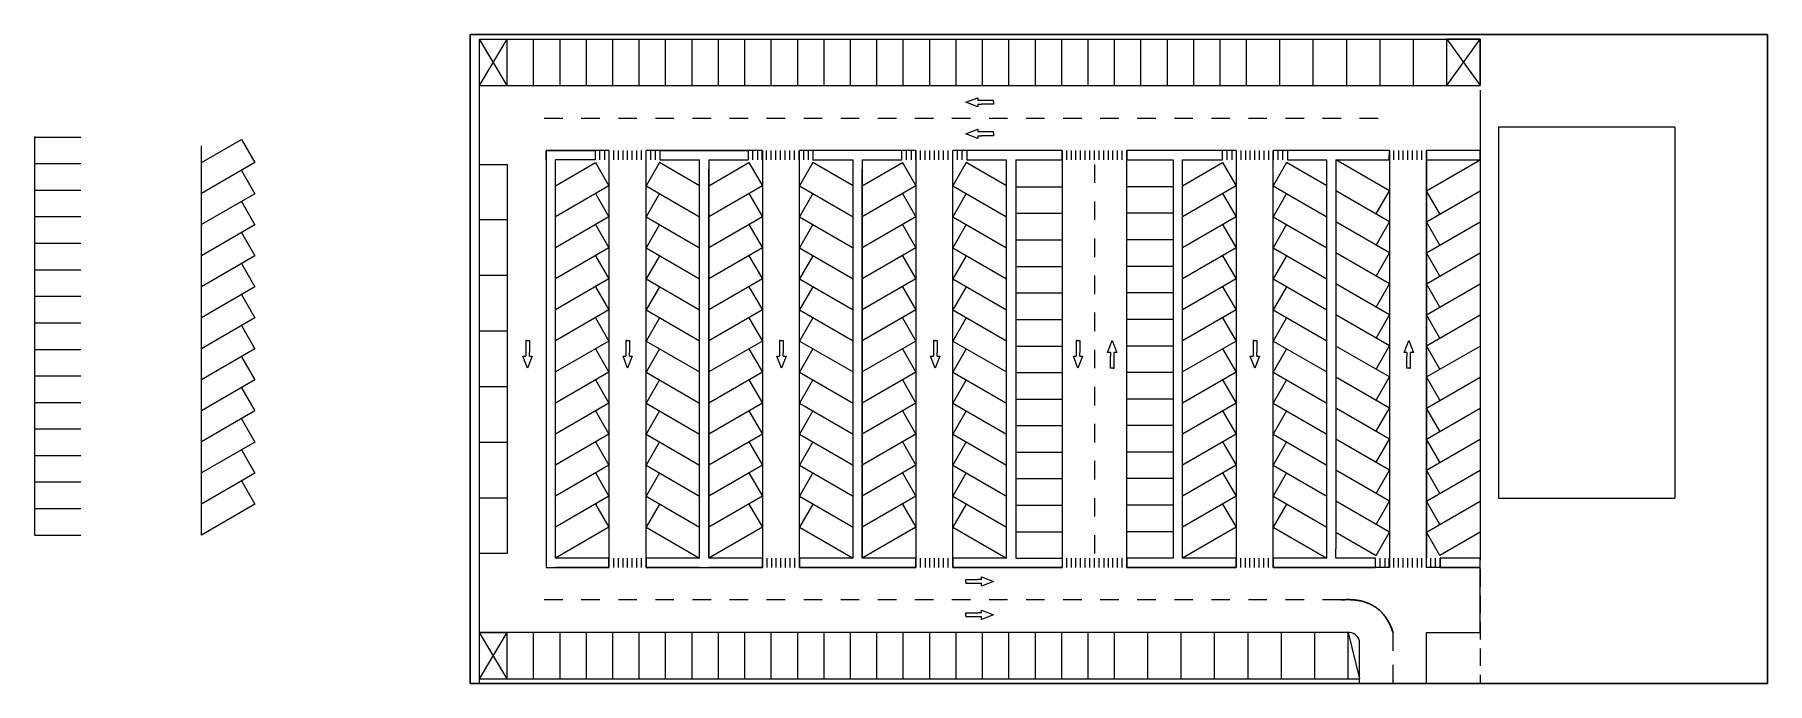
# Model space of a CAD drawing. Header units: metres. Extents: x -47 to 140, y 0 to 70.
import ezdxf

# ---------------------------------------------------------------- set-up
doc = ezdxf.new("R2010")
doc.units = ezdxf.units.M
for name, pattern in [('BORDERTINY', [6.6675, 1.905, -0.9525, 1.905, -0.9525, 0, -0.9525]), ('DASHED2', [9.525, 6.35, -3.175]), ('DASHEDTINY', [2.8575, 1.905, -0.9525]), ('DOT', [6.35, 0, -6.35])]:
    doc.linetypes.add(name, pattern=pattern)
doc.layers.get('0').update_dxf_attribs({"linetype": 'CONTINUOUS', "lineweight": 25})
for name, color, linetype, lineweight in [('budynek_v2', 2, 'CONTINUOUS', 0), ('chodnik_v2', 7, 'CONTINUOUS', 0), ('droga_v2', 4, 'CONTINUOUS', 0), ('jodelka_v2_60', 7, 'CONTINUOUS', 0), ('ozn_v2', 7, 'CONTINUOUS', 0), ('parking_v2_90', 7, 'CONTINUOUS', 0), ('parking_v2_g_d', 7, 'CONTINUOUS', 0), ('parking_v2_rown', 7, 'CONTINUOUS', 0), ('przej_v2', 9, 'CONTINUOUS', 0), ('trawka_v2+', 3, 'DASHED2', 0), ('zakret_v2', 7, 'BORDERTINY', 0)]:
    doc.layers.add(name, color=color, linetype=linetype, lineweight=lineweight)

msp = doc.modelspace()

# ---------------------------------------------------------------- linework, layer by layer
at = {"color": 7, "linetype": 'CONTINUOUS', "lineweight": 25}
for p, q in [((140, 70), (0, 70)), ((0, 70), (0, 0)), ((140, 0), (140, 70)), ((0, 0), (140, 0))]:
    msp.add_line(p, q, dxfattribs=at)
at = {"layer": 'budynek_v2'}
for p, q in [((130, 60), (111, 60)), ((111, 60), (111, 20)), ((130, 60), (130, 20)), ((111, 20), (130, 20))]:
    msp.add_line(p, q, dxfattribs=at)
at = {"layer": 'chodnik_v2'}
for p, q in [((8.2, 56.5), (8.2, 57.5)), ((8.2, 57.5), (13.5, 57.5)), ((8.2, 56.5), (8.2, 13.5)), ((9.2, 13.5), (9.2, 56.5)), ((13.5, 56.5), (9.2, 56.5)), ((13.5, 57.5), (13.5, 56.5)), ((20.5, 56.5), (20.5, 57.5)), ((20.5, 57.5), (30, 57.5)), ((20.5, 56.5), (24.76, 56.5)), ((24.76, 13.5), (24.76, 56.5)), ((25.76, 56.5), (25.76, 13.5)), ((25.76, 56.5), (30, 56.5)), ((30, 57.5), (30, 56.5)), ((37, 57.5), (37, 56.5)), ((46.6, 57.5), (37, 57.5)), ((37, 56.5), (41.32, 56.5)), ((41.32, 13.5), (41.32, 56.5)), ((42.32, 56.5), (42.32, 13.5)), ((42.32, 56.5), (46.6, 56.5)), ((46.6, 56.5), (46.6, 57.5)), ((53.6, 57.5), (53.6, 56.5)), ((63.88, 57.5), (53.6, 57.5)), ((53.6, 56.5), (57.88, 56.5)), ((57.88, 13.5), (57.88, 56.5)), ((58.88, 56.5), (58.88, 13.5)), ((58.88, 56.5), (63.88, 56.5)), ((63.88, 56.5), (63.88, 57.5)), ((70.88, 57.5), (70.88, 56.5)), ((81.2, 57.5), (70.88, 57.5)), ((70.88, 56.5), (75.88, 56.5)), ((76.88, 55.5), (76.88, 56.5)), ((76.88, 56.5), (81.2, 56.5)), ((81.2, 56.5), (81.2, 57.5)), ((99.22, 57.5), (88.2, 57.5)), ((88.2, 57.5), (88.2, 56.5)), ((88.2, 56.5), (92.44, 56.5)), ((92.44, 55.5), (92.44, 56.5)), ((93.44, 56.5), (99.2, 56.5)), ((99.2, 56.5), (99.22, 57.5)), ((109, 57.5), (103.22, 57.5)), ((103.22, 57.5), (103.22, 56.5)), ((103.22, 56.5), (109, 56.5)), ((109, 56.5), (109, 57.5)), ((8.2, 13.5), (8.2, 12.5)), ((14.98, 13.5), (9.2, 13.5)), ((14.98, 12.5), (14.98, 13.5)), ((18.98, 13.5), (18.98, 12.5)), ((24.76, 13.5), (18.98, 13.5)), ((31.54, 13.5), (25.76, 13.5)), ((31.54, 12.5), (31.54, 13.5)), ((35.54, 13.5), (35.54, 12.5)), ((41.32, 13.5), (35.54, 13.5)), ((48.1, 13.5), (42.32, 13.5)), ((48.1, 12.5), (48.1, 13.5)), ((52.1, 13.5), (52.1, 12.5)), ((57.88, 13.5), (52.1, 13.5)), ((63.88, 13.5), (63.88, 12.5)), ((70.88, 13.5), (70.88, 12.5)), ((82.66, 13.5), (76.88, 13.5)), ((82.66, 12.5), (82.66, 13.5)), ((86.66, 13.5), (86.66, 12.5)), ((92.44, 13.5), (86.66, 13.5)), ((93.44, 13.5), (93.44, 14.5)), ((97.7, 13.5), (93.44, 13.5)), ((97.7, 12.5), (97.7, 13.5)), ((109, 13.5), (104.7, 13.5)), ((104.7, 13.5), (104.7, 12.5)), ((109, 14.5), (109, 13.5)), ((109, 12.5), (109, 13.5)), ((109, 12.5), (109, 13.5)), ((8.2, 12.5), (14.98, 12.5)), ((18.98, 12.5), (25.76, 12.5)), ((24.76, 12.5), (31.54, 12.5)), ((35.54, 12.5), (42.32, 12.5)), ((41.32, 12.5), (48.1, 12.5)), ((52.1, 12.5), (58.88, 12.5)), ((57.88, 12.5), (63.88, 12.5)), ((70.88, 12.5), (77.66, 12.5)), ((75.88, 12.5), (82.66, 12.5)), ((86.66, 12.5), (93.44, 12.5)), ((93.44, 12.5), (97.7, 12.5)), ((104.7, 12.5), (109, 12.5))]:
    msp.add_line(p, q, dxfattribs=at)
at = {"layer": 'droga_v2'}
for p, q in [((1, 64.5), (109, 64.5)), ((1, 5.5), (1, 64)), ((109, 64), (109, 57)), ((9.2, 57.5), (8.2, 57.5)), ((14.98, 57.5), (9.2, 57.5)), ((24.76, 57.5), (18.98, 57.5)), ((25.76, 57.5), (24.76, 57.5)), ((31.54, 57.5), (25.76, 57.5)), ((41.32, 57.5), (35.54, 57.5)), ((42.32, 57.5), (41.32, 57.5)), ((48.1, 57.5), (42.32, 57.5)), ((57.88, 57.5), (52.1, 57.5)), ((58.88, 57.5), (57.88, 57.5)), ((63.88, 57.5), (58.88, 57.5)), ((75.88, 57.5), (70.88, 57.5)), ((76.88, 57.5), (75.88, 57.5)), ((82.66, 57.5), (76.88, 57.5)), ((92.44, 57.5), (86.66, 57.5)), ((93.44, 57.5), (92.44, 57.5)), ((99.22, 57.5), (93.44, 57.5)), ((8.2, 12.5), (9.2, 12.5)), ((14.98, 12.5), (9.2, 12.5)), ((24.76, 12.5), (18.98, 12.5)), ((31.54, 12.5), (25.76, 12.5)), ((41.32, 12.5), (35.54, 12.5)), ((42.32, 12.5), (41.32, 12.5)), ((48.1, 12.5), (42.32, 12.5)), ((57.88, 12.5), (52.1, 12.5)), ((58.88, 12.5), (57.88, 12.5)), ((63.88, 12.5), (58.88, 12.5)), ((75.88, 12.5), (70.88, 12.5)), ((76.88, 12.5), (75.88, 12.5)), ((82.66, 12.5), (76.88, 12.5)), ((92.44, 12.5), (86.66, 12.5)), ((93.44, 12.5), (92.44, 12.5)), ((99.22, 12.5), (93.44, 12.5)), ((109, 12.5), (103.22, 12.5)), ((109, 5.5), (109, 12.5)), ((94.75, 5.5), (1, 5.5)), ((96, 0), (96, 4.6)), ((103.2, 5.5), (108.98, 5.5))]:
    msp.add_line(p, q, dxfattribs=at)
at = {"layer": 'droga_v2', "linetype": 'CONTINUOUS', "lineweight": 0}
for p, q in [((8.2, 57.5), (8.2, 12.5)), ((14.98, 57.5), (14.98, 12.5)), ((18.98, 12.5), (18.98, 57.5)), ((31.54, 57.5), (31.54, 12.5)), ((35.54, 12.5), (35.54, 57.5)), ((48.1, 57.5), (48.1, 12.5)), ((52.1, 12.5), (52.1, 57.5)), ((63.88, 57.5), (63.88, 12.5)), ((70.88, 12.5), (70.88, 57.5)), ((82.66, 57.5), (82.66, 12.5)), ((86.66, 12.5), (86.66, 57.5)), ((99.22, 57.5), (99.22, 12.5)), ((109, 57.5), (103.22, 57.5)), ((103.22, 12.5), (103.22, 57.5)), ((103.22, 0), (103.2, 5.5))]:
    msp.add_line(p, q, dxfattribs=at)
at = {"layer": 'droga_v2'}
msp.add_arc((94.77, 4.22), 1.28, 17.3762, 91.116, dxfattribs=at)
at = {"layer": 'jodelka_v2_60'}
for p, q in [((-29, 56.2), (-24.67, 58.7)), ((-29, 16), (-29, 58)), ((-24.67, 58.7), (-23.22, 56.19)), ((-23.22, 56.19), (-29, 52.85)), ((9.2, 53.7), (13.53, 56.2)), ((13.53, 56.2), (14.98, 53.69)), ((20.43, 56.2), (18.98, 53.69)), ((24.76, 53.7), (20.43, 56.2)), ((25.76, 53.7), (30.09, 56.2)), ((30.09, 56.2), (31.54, 53.69)), ((36.99, 56.2), (35.54, 53.69)), ((41.32, 53.7), (36.99, 56.2)), ((42.32, 53.7), (46.65, 56.2)), ((46.65, 56.2), (48.1, 53.69)), ((53.55, 56.2), (52.1, 53.69)), ((57.88, 53.7), (53.55, 56.2)), ((76.88, 53.7), (81.21, 56.2)), ((81.21, 56.2), (82.66, 53.69)), ((88.11, 56.2), (86.66, 53.69)), ((92.44, 53.7), (88.11, 56.2)), ((93.44, 56.5), (93.44, 14.5)), ((99.22, 53.16), (93.44, 56.5)), ((103.22, 53.16), (109, 56.5)), ((109, 56.5), (109, 14.5)), ((-24.67, 55.35), (-23.22, 52.84)), ((9.2, 13.5), (9.2, 55.5)), ((24.76, 13.5), (24.76, 55.5)), ((25.76, 13.5), (25.76, 55.5)), ((41.32, 13.5), (41.32, 55.5)), ((42.32, 13.5), (42.32, 55.5)), ((57.88, 13.5), (57.88, 55.5)), ((76.88, 13.5), (76.88, 55.5)), ((92.44, 13.5), (92.44, 55.5)), ((-23.22, 52.84), (-29, 49.5)), ((14.98, 53.69), (9.2, 50.35)), ((13.53, 52.85), (14.98, 50.34)), ((18.98, 53.69), (24.76, 50.35)), ((20.43, 52.85), (18.98, 50.34)), ((31.54, 53.69), (25.76, 50.35)), ((30.09, 52.85), (31.54, 50.34)), ((35.54, 53.69), (41.32, 50.35)), ((36.99, 52.85), (35.54, 50.34)), ((48.1, 53.69), (42.32, 50.35)), ((46.65, 52.85), (48.1, 50.34)), ((52.1, 53.69), (57.88, 50.35)), ((53.55, 52.85), (52.1, 50.34)), ((82.66, 53.69), (76.88, 50.35)), ((81.21, 52.85), (82.66, 50.34)), ((86.66, 53.69), (92.44, 50.35)), ((88.11, 52.85), (86.66, 50.34)), ((99.22, 49.81), (93.44, 53.15)), ((97.77, 50.65), (99.22, 53.16)), ((104.67, 50.65), (103.22, 53.16)), ((103.22, 49.81), (109, 53.15)), ((-24.67, 52), (-23.22, 49.49)), ((-23.22, 49.49), (-29, 46.15)), ((-24.67, 48.65), (-23.22, 46.14)), ((14.98, 50.34), (9.2, 47)), ((13.53, 49.5), (14.98, 46.99)), ((18.98, 50.34), (24.76, 47)), ((20.43, 49.5), (18.98, 46.99)), ((31.54, 50.34), (25.76, 47)), ((30.09, 49.5), (31.54, 46.99)), ((35.54, 50.34), (41.32, 47)), ((36.99, 49.5), (35.54, 46.99)), ((48.1, 50.34), (42.32, 47)), ((46.65, 49.5), (48.1, 46.99)), ((52.1, 50.34), (57.88, 47)), ((53.55, 49.5), (52.1, 46.99)), ((82.66, 50.34), (76.88, 47)), ((81.21, 49.5), (82.66, 46.99)), ((86.66, 50.34), (92.44, 47)), ((88.11, 49.5), (86.66, 46.99)), ((99.22, 46.46), (93.44, 49.8)), ((97.77, 47.3), (99.22, 49.81)), ((104.67, 47.3), (103.22, 49.81)), ((103.22, 46.46), (109, 49.8)), ((14.98, 46.99), (9.2, 43.65)), ((18.98, 46.99), (24.76, 43.65)), ((31.54, 46.99), (25.76, 43.65)), ((35.54, 46.99), (41.32, 43.65)), ((48.1, 46.99), (42.32, 43.65)), ((52.1, 46.99), (57.88, 43.65)), ((82.66, 46.99), (76.88, 43.65)), ((86.66, 46.99), (92.44, 43.65)), ((-23.22, 46.14), (-29, 42.8)), ((-24.67, 45.3), (-23.22, 42.79)), ((13.53, 46.15), (14.98, 43.64)), ((20.43, 46.15), (18.98, 43.64)), ((30.09, 46.15), (31.54, 43.64)), ((36.99, 46.15), (35.54, 43.64)), ((46.65, 46.15), (48.1, 43.64)), ((53.55, 46.15), (52.1, 43.64)), ((81.21, 46.15), (82.66, 43.64)), ((88.11, 46.15), (86.66, 43.64)), ((99.22, 43.11), (93.44, 46.45)), ((97.77, 43.95), (99.22, 46.46)), ((104.67, 43.95), (103.22, 46.46)), ((103.22, 43.11), (109, 46.45)), ((14.98, 43.64), (9.2, 40.3)), ((18.98, 43.64), (24.76, 40.3)), ((31.54, 43.64), (25.76, 40.3)), ((35.54, 43.64), (41.32, 40.3)), ((48.1, 43.64), (42.32, 40.3)), ((52.1, 43.64), (57.88, 40.3)), ((82.66, 43.64), (76.88, 40.3)), ((86.66, 43.64), (92.44, 40.3)), ((99.22, 39.76), (93.44, 43.1)), ((97.77, 40.6), (99.22, 43.11)), ((104.67, 40.6), (103.22, 43.11)), ((103.22, 39.76), (109, 43.1)), ((-23.22, 42.79), (-29, 39.45)), ((-24.67, 41.95), (-23.22, 39.44)), ((13.53, 42.8), (14.98, 40.29)), ((20.43, 42.8), (18.98, 40.29)), ((30.09, 42.8), (31.54, 40.29)), ((36.99, 42.8), (35.54, 40.29)), ((46.65, 42.8), (48.1, 40.29)), ((53.55, 42.8), (52.1, 40.29)), ((81.21, 42.8), (82.66, 40.29)), ((88.11, 42.8), (86.66, 40.29)), ((-23.22, 39.44), (-29, 36.1)), ((14.98, 40.29), (9.2, 36.95)), ((13.53, 39.45), (14.98, 36.94)), ((18.98, 40.29), (24.76, 36.95)), ((20.43, 39.45), (18.98, 36.94)), ((31.54, 40.29), (25.76, 36.95)), ((30.09, 39.45), (31.54, 36.94)), ((35.54, 40.29), (41.32, 36.95)), ((36.99, 39.45), (35.54, 36.94)), ((48.1, 40.29), (42.32, 36.95)), ((46.65, 39.45), (48.1, 36.94)), ((52.1, 40.29), (57.88, 36.95)), ((53.55, 39.45), (52.1, 36.94)), ((82.66, 40.29), (76.88, 36.95)), ((81.21, 39.45), (82.66, 36.94)), ((86.66, 40.29), (92.44, 36.95)), ((88.11, 39.45), (86.66, 36.94)), ((99.22, 36.41), (93.44, 39.75)), ((97.77, 37.25), (99.22, 39.76)), ((104.67, 37.25), (103.22, 39.76)), ((103.22, 36.41), (109, 39.75)), ((-24.67, 38.6), (-23.22, 36.09)), ((-23.22, 36.09), (-29, 32.75)), ((14.98, 36.94), (9.2, 33.6)), ((13.53, 36.1), (14.98, 33.59)), ((18.98, 36.94), (24.76, 33.6)), ((20.43, 36.1), (18.98, 33.59)), ((31.54, 36.94), (25.76, 33.6)), ((30.09, 36.1), (31.54, 33.59)), ((35.54, 36.94), (41.32, 33.6)), ((36.99, 36.1), (35.54, 33.59)), ((48.1, 36.94), (42.32, 33.6)), ((46.65, 36.1), (48.1, 33.59)), ((52.1, 36.94), (57.88, 33.6)), ((53.55, 36.1), (52.1, 33.59)), ((82.66, 36.94), (76.88, 33.6)), ((81.21, 36.1), (82.66, 33.59)), ((86.66, 36.94), (92.44, 33.6)), ((88.11, 36.1), (86.66, 33.59)), ((99.22, 33.06), (93.44, 36.4)), ((97.77, 33.9), (99.22, 36.41)), ((104.67, 33.9), (103.22, 36.41)), ((103.22, 33.06), (109, 36.4)), ((-24.67, 35.25), (-23.22, 32.74)), ((-23.22, 32.74), (-29, 29.4)), ((-24.67, 31.9), (-23.22, 29.39)), ((14.98, 33.59), (9.2, 30.25)), ((13.53, 32.75), (14.98, 30.24)), ((18.98, 33.59), (24.76, 30.25)), ((20.43, 32.75), (18.98, 30.24)), ((31.54, 33.59), (25.76, 30.25)), ((30.09, 32.75), (31.54, 30.24)), ((35.54, 33.59), (41.32, 30.25)), ((36.99, 32.75), (35.54, 30.24)), ((48.1, 33.59), (42.32, 30.25)), ((46.65, 32.75), (48.1, 30.24)), ((52.1, 33.59), (57.88, 30.25)), ((53.55, 32.75), (52.1, 30.24)), ((82.66, 33.59), (76.88, 30.25)), ((81.21, 32.75), (82.66, 30.24)), ((86.66, 33.59), (92.44, 30.25)), ((88.11, 32.75), (86.66, 30.24)), ((99.22, 29.71), (93.44, 33.05)), ((97.77, 30.55), (99.22, 33.06)), ((104.67, 30.55), (103.22, 33.06)), ((103.22, 29.71), (109, 33.05)), ((14.98, 30.24), (9.2, 26.9)), ((18.98, 30.24), (24.76, 26.9)), ((31.54, 30.24), (25.76, 26.9)), ((35.54, 30.24), (41.32, 26.9)), ((48.1, 30.24), (42.32, 26.9)), ((52.1, 30.24), (57.88, 26.9)), ((82.66, 30.24), (76.88, 26.9)), ((86.66, 30.24), (92.44, 26.9)), ((-23.22, 29.39), (-29, 26.05)), ((-24.67, 28.55), (-23.22, 26.04)), ((13.53, 29.4), (14.98, 26.89)), ((20.43, 29.4), (18.98, 26.89)), ((30.09, 29.4), (31.54, 26.89)), ((36.99, 29.4), (35.54, 26.89)), ((46.65, 29.4), (48.1, 26.89)), ((53.55, 29.4), (52.1, 26.89)), ((81.21, 29.4), (82.66, 26.89)), ((88.11, 29.4), (86.66, 26.89)), ((99.22, 26.36), (93.44, 29.7)), ((97.77, 27.2), (99.22, 29.71)), ((104.67, 27.2), (103.22, 29.71)), ((103.22, 26.36), (109, 29.7)), ((14.98, 26.89), (9.2, 23.55)), ((18.98, 26.89), (24.76, 23.55)), ((31.54, 26.89), (25.76, 23.55)), ((35.54, 26.89), (41.32, 23.55)), ((48.1, 26.89), (42.32, 23.55)), ((52.1, 26.89), (57.88, 23.55)), ((82.66, 26.89), (76.88, 23.55)), ((86.66, 26.89), (92.44, 23.55)), ((99.22, 23.01), (93.44, 26.35)), ((97.77, 23.85), (99.22, 26.36)), ((104.67, 23.85), (103.22, 26.36)), ((103.22, 23.01), (109, 26.35)), ((-23.22, 26.04), (-29, 22.7)), ((-24.67, 25.2), (-23.22, 22.69)), ((13.53, 26.05), (14.98, 23.54)), ((20.43, 26.05), (18.98, 23.54)), ((30.09, 26.05), (31.54, 23.54)), ((36.99, 26.05), (35.54, 23.54)), ((46.65, 26.05), (48.1, 23.54)), ((53.55, 26.05), (52.1, 23.54)), ((81.21, 26.05), (82.66, 23.54)), ((88.11, 26.05), (86.66, 23.54)), ((-23.22, 22.69), (-29, 19.35)), ((14.98, 23.54), (9.2, 20.2)), ((13.53, 22.7), (14.98, 20.19)), ((18.98, 23.54), (24.76, 20.2)), ((20.43, 22.7), (18.98, 20.19)), ((31.54, 23.54), (25.76, 20.2)), ((30.09, 22.7), (31.54, 20.19)), ((35.54, 23.54), (41.32, 20.2)), ((36.99, 22.7), (35.54, 20.19)), ((48.1, 23.54), (42.32, 20.2)), ((46.65, 22.7), (48.1, 20.19)), ((52.1, 23.54), (57.88, 20.2)), ((53.55, 22.7), (52.1, 20.19)), ((82.66, 23.54), (76.88, 20.2)), ((81.21, 22.7), (82.66, 20.19)), ((86.66, 23.54), (92.44, 20.2)), ((88.11, 22.7), (86.66, 20.19)), ((99.22, 19.66), (93.44, 23)), ((97.77, 20.5), (99.22, 23.01)), ((104.67, 20.5), (103.22, 23.01)), ((103.22, 19.66), (109, 23)), ((-24.67, 21.85), (-23.22, 19.34)), ((-23.22, 19.34), (-29, 16)), ((14.98, 20.19), (9.2, 16.85)), ((13.53, 19.35), (14.98, 16.84)), ((18.98, 20.19), (24.76, 16.85)), ((20.43, 19.35), (18.98, 16.84)), ((31.54, 20.19), (25.76, 16.85)), ((30.09, 19.35), (31.54, 16.84)), ((35.54, 20.19), (41.32, 16.85)), ((36.99, 19.35), (35.54, 16.84)), ((48.1, 20.19), (42.32, 16.85)), ((46.65, 19.35), (48.1, 16.84)), ((52.1, 20.19), (57.88, 16.85)), ((53.55, 19.35), (52.1, 16.84)), ((82.66, 20.19), (76.88, 16.85)), ((81.21, 19.35), (82.66, 16.84)), ((86.66, 20.19), (92.44, 16.85)), ((88.11, 19.35), (86.66, 16.84)), ((99.22, 16.31), (93.44, 19.65)), ((97.77, 17.15), (99.22, 19.66)), ((104.67, 17.15), (103.22, 19.66)), ((103.22, 16.31), (109, 19.65)), ((14.98, 16.84), (9.2, 13.5)), ((18.98, 16.84), (24.76, 13.5)), ((31.54, 16.84), (25.76, 13.5)), ((35.54, 16.84), (41.32, 13.5)), ((48.1, 16.84), (42.32, 13.5)), ((52.1, 16.84), (57.88, 13.5)), ((82.66, 16.84), (76.88, 13.5)), ((86.66, 16.84), (92.44, 13.5)), ((93.44, 16.3), (97.77, 13.8)), ((97.77, 13.8), (99.22, 16.31)), ((104.67, 13.8), (103.22, 16.31)), ((109, 16.3), (104.67, 13.8))]:
    msp.add_line(p, q, dxfattribs=at)
at = {"layer": 'ozn_v2'}
for p, q in [((53.5, 62.7), (54.8, 63.2)), ((54.8, 62.2), (53.5, 62.7)), ((54.8, 63.2), (54.8, 62.9)), ((56.5, 62.9), (54.8, 62.9)), ((54.8, 62.5), (55.2, 62.5)), ((54.8, 62.5), (54.8, 62.2)), ((56.5, 62.5), (55.2, 62.5)), ((56.5, 62.8), (56.5, 62.9)), ((56.5, 62.8), (56.5, 62.5)), ((8, 61), (10, 61)), ((12, 61), (14, 61)), ((16, 61), (18, 61)), ((20, 61), (22, 61)), ((24, 61), (26, 61)), ((28, 61), (30, 61)), ((32, 61), (34, 61)), ((36, 61), (38, 61)), ((40, 61), (42, 61)), ((44, 61), (46, 61)), ((48, 61), (50, 61)), ((52, 61), (54, 61)), ((56, 61), (58, 61)), ((60, 61), (62, 61)), ((64, 61), (66, 61)), ((68, 61), (70, 61)), ((72, 61), (74, 61)), ((76, 61), (78, 61)), ((80, 61), (82, 61)), ((84, 61), (86, 61)), ((88, 61), (90, 61)), ((92, 61), (94, 61)), ((96, 61), (98, 61)), ((53.5, 59.3), (54.8, 59.8)), ((54.8, 58.8), (53.5, 59.3)), ((54.8, 59.8), (54.8, 59.5)), ((56.5, 59.5), (54.8, 59.5)), ((54.8, 59.1), (55.2, 59.1)), ((54.8, 59.1), (54.8, 58.8)), ((56.5, 59.1), (55.2, 59.1)), ((56.5, 59.4), (56.5, 59.5)), ((56.5, 59.4), (56.5, 59.1)), ((103.22, 56.5), (103.2, 13.5)), ((6.1, 37), (6, 37)), ((6, 37), (6, 35.3)), ((6.1, 37), (6.4, 37)), ((6.4, 37), (6.4, 35.7)), ((6.4, 35.3), (6.4, 35.7)), ((16.9, 37), (16.8, 37)), ((16.8, 37), (16.8, 35.3)), ((16.9, 37), (17.2, 37)), ((17.2, 37), (17.2, 35.7)), ((17.2, 35.3), (17.2, 35.7)), ((33.5, 37), (33.4, 37)), ((33.4, 37), (33.4, 35.3)), ((33.5, 37), (33.8, 37)), ((33.8, 37), (33.8, 35.7)), ((33.8, 35.3), (33.8, 35.7)), ((50.1, 37), (50, 37)), ((50, 37), (50, 35.3)), ((50.1, 37), (50.4, 37)), ((50.4, 37), (50.4, 35.7)), ((50.4, 35.3), (50.4, 35.7)), ((65.5, 37), (65.4, 37)), ((65.4, 37), (65.4, 35.3)), ((65.5, 37), (65.8, 37)), ((65.8, 37), (65.8, 35.7)), ((65.8, 35.3), (65.8, 35.7)), ((68.8, 35.7), (69.3, 37)), ((69.1, 35.7), (68.8, 35.7)), ((69.1, 35.7), (69.1, 35.3)), ((69.3, 37), (69.8, 35.7)), ((69.5, 34), (69.5, 35.7)), ((69.8, 35.7), (69.5, 35.7)), ((84.6, 37), (84.5, 37)), ((84.5, 37), (84.5, 35.3)), ((84.6, 37), (84.9, 37)), ((84.9, 37), (84.9, 35.7)), ((84.9, 35.3), (84.9, 35.7)), ((100.8, 35.7), (101.3, 37)), ((101.1, 35.7), (100.8, 35.7)), ((101.1, 35.7), (101.1, 35.3)), ((101.3, 37), (101.8, 35.7)), ((101.5, 34), (101.5, 35.7)), ((101.8, 35.7), (101.5, 35.7)), ((6.2, 34), (5.7, 35.3)), ((5.7, 35.3), (6, 35.3)), ((6.7, 35.3), (6.2, 34)), ((6.4, 35.3), (6.7, 35.3)), ((17, 34), (16.5, 35.3)), ((16.5, 35.3), (16.8, 35.3)), ((17.5, 35.3), (17, 34)), ((17.2, 35.3), (17.5, 35.3)), ((33.6, 34), (33.1, 35.3)), ((33.1, 35.3), (33.4, 35.3)), ((34.1, 35.3), (33.6, 34)), ((33.8, 35.3), (34.1, 35.3)), ((50.2, 34), (49.7, 35.3)), ((49.7, 35.3), (50, 35.3)), ((50.7, 35.3), (50.2, 34)), ((50.4, 35.3), (50.7, 35.3)), ((65.6, 34), (65.1, 35.3)), ((65.1, 35.3), (65.4, 35.3)), ((66.1, 35.3), (65.6, 34)), ((65.8, 35.3), (66.1, 35.3)), ((69.1, 34), (69.1, 35.3)), ((69.4, 34), (69.1, 34)), ((69.4, 34), (69.5, 34)), ((84.7, 34), (84.2, 35.3)), ((84.2, 35.3), (84.5, 35.3)), ((85.2, 35.3), (84.7, 34)), ((84.9, 35.3), (85.2, 35.3)), ((101.1, 34), (101.1, 35.3)), ((101.4, 34), (101.1, 34)), ((101.4, 34), (101.5, 34)), ((55.2, 11.2), (55.2, 11.5)), ((55.2, 11.5), (56.5, 11)), ((53.5, 10.9), (53.5, 11.2)), ((53.5, 11.2), (54.8, 11.2)), ((53.5, 10.9), (53.5, 10.8)), ((53.5, 10.8), (55.2, 10.8)), ((55.2, 11.2), (54.8, 11.2)), ((56.5, 11), (55.2, 10.5)), ((55.2, 10.5), (55.2, 10.8)), ((10, 9), (8, 9)), ((14, 9), (12, 9)), ((18, 9), (16, 9)), ((22, 9), (20, 9)), ((26, 9), (24, 9)), ((30, 9), (28, 9)), ((34, 9), (32, 9)), ((38, 9), (36, 9)), ((42, 9), (40, 9)), ((46, 9), (44, 9)), ((50, 9), (48, 9)), ((54, 9), (52, 9)), ((53.5, 7.3), (53.5, 7.6)), ((53.5, 7.6), (54.8, 7.6)), ((55.2, 7.6), (54.8, 7.6)), ((55.2, 7.6), (55.2, 7.9)), ((55.2, 7.9), (56.5, 7.4)), ((58, 9), (56, 9)), ((62, 9), (60, 9)), ((66, 9), (64, 9)), ((70, 9), (68, 9)), ((74, 9), (72, 9)), ((78, 9), (76, 9)), ((82, 9), (80, 9)), ((86, 9), (84, 9)), ((90, 9), (88, 9)), ((94, 9), (92, 9)), ((53.5, 7.3), (53.5, 7.2)), ((53.5, 7.2), (55.2, 7.2)), ((56.5, 7.4), (55.2, 6.9)), ((55.2, 6.9), (55.2, 7.2)), ((99.6, 3.5), (99.6, 5.5)), ((99.6, 0), (99.6, 2))]:
    msp.add_line(p, q, dxfattribs=at)
at = {"layer": 'ozn_v2', "linetype": 'CONTINUOUS', "lineweight": 0}
for p, q in [((67.38, 56), (67.38, 54)), ((67.38, 52), (67.38, 50)), ((67.38, 48), (67.38, 46)), ((67.38, 44), (67.38, 42)), ((67.38, 40), (67.38, 38)), ((67.38, 36), (67.38, 34)), ((67.38, 32), (67.38, 30)), ((67.38, 28), (67.38, 26)), ((67.38, 24), (67.38, 22)), ((67.38, 20), (67.38, 18)), ((67.38, 16), (67.38, 14))]:
    msp.add_line(p, q, dxfattribs=at)
at = {"layer": 'parking_v2_90'}
for p, q in [((-47, 59), (-47, 16)), ((-47, 58.94), (-42, 58.94)), ((58.88, 56.5), (58.88, 13.5)), ((75.88, 56.5), (75.88, 13.5)), ((-47, 56.08), (-42, 56.08)), ((-47, 53.22), (-42, 53.22)), ((58.88, 53.58), (63.88, 53.58)), ((75.88, 53.58), (70.88, 53.58)), ((58.88, 50.72), (63.88, 50.72)), ((75.88, 50.72), (70.88, 50.72)), ((-47, 50.36), (-42, 50.36)), ((-47, 47.49), (-42, 47.49)), ((58.88, 47.86), (63.88, 47.86)), ((75.88, 47.86), (70.88, 47.86)), ((58.88, 44.99), (63.88, 44.99)), ((75.88, 44.99), (70.88, 44.99)), ((-47, 44.63), (-42, 44.63)), ((-47, 41.77), (-42, 41.77)), ((58.88, 42.13), (63.88, 42.13)), ((75.88, 42.13), (70.88, 42.13)), ((-47, 38.9), (-42, 38.9)), ((58.88, 39.27), (63.88, 39.27)), ((75.88, 39.27), (70.88, 39.27)), ((-47, 36.04), (-42, 36.04)), ((58.88, 36.4), (63.88, 36.4)), ((75.88, 36.4), (70.88, 36.4)), ((-47, 33.18), (-42, 33.18)), ((58.88, 33.54), (63.88, 33.54)), ((75.88, 33.54), (70.88, 33.54)), ((-47, 30.32), (-42, 30.32)), ((58.88, 30.68), (63.88, 30.68)), ((75.88, 30.68), (70.88, 30.68)), ((-47, 27.45), (-42, 27.45)), ((58.88, 27.82), (63.88, 27.82)), ((75.88, 27.82), (70.88, 27.82)), ((-47, 24.59), (-42, 24.59)), ((58.88, 24.95), (63.88, 24.95)), ((75.88, 24.95), (70.88, 24.95)), ((-47, 21.73), (-42, 21.73)), ((58.88, 22.09), (63.88, 22.09)), ((75.88, 22.09), (70.88, 22.09)), ((-47, 18.86), (-42, 18.86)), ((58.88, 19.23), (63.88, 19.23)), ((75.88, 19.23), (70.88, 19.23)), ((-47, 16), (-42, 16)), ((58.88, 16.36), (63.88, 16.36)), ((75.88, 16.36), (70.88, 16.36)), ((58.88, 13.5), (63.88, 13.5)), ((75.88, 13.5), (70.88, 13.5))]:
    msp.add_line(p, q, dxfattribs=at)
at = {"layer": 'parking_v2_g_d'}
for p, q in [((1, 64.5), (1, 69.5)), ((1, 69.5), (109, 69.5)), ((4, 64.5), (1, 69.5)), ((1, 64.5), (4, 69.5)), ((4, 64.5), (4, 69.5)), ((6.85, 64.5), (6.85, 69.5)), ((9.7, 64.5), (9.7, 69.5)), ((12.55, 64.5), (12.55, 69.5)), ((15.4, 64.5), (15.4, 69.5)), ((18.25, 64.5), (18.25, 69.5)), ((21.1, 64.5), (21.1, 69.5)), ((23.95, 64.5), (23.95, 69.5)), ((26.8, 64.5), (26.8, 69.5)), ((29.65, 64.5), (29.65, 69.5)), ((32.5, 64.5), (32.5, 69.5)), ((35.35, 64.5), (35.35, 69.5)), ((38.2, 64.5), (38.2, 69.5)), ((41.05, 64.5), (41.05, 69.5)), ((43.9, 64.5), (43.9, 69.5)), ((46.75, 64.5), (46.75, 69.5)), ((49.6, 64.5), (49.6, 69.5)), ((52.45, 64.5), (52.45, 69.5)), ((55.3, 64.5), (55.3, 69.5)), ((58.15, 64.5), (58.15, 69.5)), ((61, 64.5), (61, 69.5)), ((63.85, 64.5), (63.85, 69.5)), ((66.7, 64.5), (66.7, 69.5)), ((69.55, 64.5), (69.55, 69.5)), ((72.4, 64.5), (72.4, 69.5)), ((75.25, 64.5), (75.25, 69.5)), ((78.1, 64.5), (78.1, 69.5)), ((80.95, 64.5), (80.95, 69.5)), ((83.8, 64.5), (83.8, 69.5)), ((87.4, 64.5), (87.4, 69.5)), ((91, 64.5), (91, 69.5)), ((94.6, 64.5), (94.6, 69.5)), ((98.2, 64.5), (98.2, 69.5)), ((101.8, 64.5), (101.8, 69.5)), ((105.4, 64.5), (105.4, 69.5)), ((105.4, 64.5), (109, 69.5)), ((109, 69.5), (105.4, 69.5)), ((105.4, 69.5), (109, 64.5)), ((109, 69.5), (109, 64.5)), ((109, 64.5), (109, 69.5)), ((1, 0.5), (1, 5.5)), ((1, 0.5), (1, 5.5)), ((1, 5.5), (4, 5.5)), ((4, 0.5), (1, 5.5)), ((1, 0.5), (4, 5.5)), ((4, 0.5), (4, 5.5)), ((4, 0.5), (4, 5.5)), ((6.85, 0.5), (6.85, 5.5)), ((9.7, 0.5), (9.7, 5.5)), ((12.55, 0.5), (12.55, 5.5)), ((15.4, 0.5), (15.4, 5.5)), ((18.25, 0.5), (18.25, 5.5)), ((21.1, 0.5), (21.1, 5.5)), ((23.95, 0.5), (23.95, 5.5)), ((26.8, 0.5), (26.8, 5.5)), ((29.65, 0.5), (29.65, 5.5)), ((32.5, 0.5), (32.5, 5.5)), ((35.35, 0.5), (35.35, 5.5)), ((38.2, 0.5), (38.2, 5.5)), ((41.05, 0.5), (41.05, 5.5)), ((43.9, 0.5), (43.9, 5.5)), ((46.75, 0.5), (46.75, 5.5)), ((49.6, 0.5), (49.6, 5.5)), ((52.45, 0.5), (52.45, 5.5)), ((55.3, 0.5), (55.3, 5.5)), ((58.15, 0.5), (58.15, 5.5)), ((61, 0.5), (61, 5.5)), ((63.85, 0.5), (63.85, 5.5)), ((66.7, 0.5), (66.7, 5.5)), ((69.55, 0.5), (69.55, 5.5)), ((73.15, 0.5), (73.15, 5.5)), ((76.75, 0.5), (76.75, 5.5)), ((80.35, 0.5), (80.35, 5.5)), ((83.95, 0.5), (83.95, 5.5)), ((87.55, 0.5), (87.55, 5.5)), ((91.15, 0.5), (91.15, 5.5)), ((94.75, 0.5), (94.75, 5.5)), ((94.75, 5.5), (96, 0.5)), ((1, 0.5), (96, 0.5))]:
    msp.add_line(p, q, dxfattribs=at)
at = {"layer": 'parking_v2_rown', "linetype": 'DOT'}
msp.add_line((1, 56), (4, 56), dxfattribs=at)
msp.add_line((1, 56), (4, 56), dxfattribs=at)
at = {"layer": 'parking_v2_rown'}
for p, q in [((1, 56), (4, 56)), ((4, 56), (4, 50)), ((4, 50), (1, 50)), ((4, 50), (4, 14)), ((4, 44), (1, 44)), ((4, 38), (1, 38)), ((4, 32), (1, 32)), ((4, 26), (1, 26)), ((4, 20), (1, 20)), ((4, 14), (1, 14))]:
    msp.add_line(p, q, dxfattribs=at)
at = {"layer": 'przej_v2'}
for p, q in [((14, 56.5), (14, 57.5)), ((14.5, 57.5), (14.5, 56.5)), ((15.5, 56.5), (15.5, 57.5)), ((16, 56.5), (16, 57.5)), ((16.5, 56.5), (16.5, 57.5)), ((17, 56.5), (17, 57.5)), ((17.5, 56.5), (17.5, 57.5)), ((18, 56.5), (18, 57.5)), ((18.5, 56.5), (18.5, 57.5)), ((19, 56.5), (19, 57.5)), ((19.5, 56.5), (19.5, 57.5)), ((20, 56.5), (20, 57.5)), ((30.5, 56.5), (30.5, 57.5)), ((31, 57.5), (31, 56.5)), ((32, 56.5), (32, 57.5)), ((32.5, 56.5), (32.5, 57.5)), ((33, 56.5), (33, 57.5)), ((33.5, 56.5), (33.5, 57.5)), ((34, 56.5), (34, 57.5)), ((34.5, 56.5), (34.5, 57.5)), ((35, 56.5), (35, 57.5)), ((35.5, 56.5), (35.5, 57.5)), ((36, 56.5), (36, 57.5)), ((36.5, 56.5), (36.5, 57.5)), ((47.1, 56.5), (47.1, 57.5)), ((47.6, 57.5), (47.6, 56.5)), ((48.6, 56.5), (48.6, 57.5)), ((49.1, 56.5), (49.1, 57.5)), ((49.6, 56.5), (49.6, 57.5)), ((50.1, 56.5), (50.1, 57.5)), ((50.6, 56.5), (50.6, 57.5)), ((51.1, 56.5), (51.1, 57.5)), ((51.6, 56.5), (51.6, 57.5)), ((52.1, 56.5), (52.1, 57.5)), ((52.6, 56.5), (52.6, 57.5)), ((53.1, 56.5), (53.1, 57.5)), ((64.38, 56.5), (64.38, 57.5)), ((64.88, 57.5), (64.88, 56.5)), ((65.88, 56.5), (65.88, 57.5)), ((66.38, 56.5), (66.38, 57.5)), ((66.88, 56.5), (66.88, 57.5)), ((67.38, 56.5), (67.38, 57.5)), ((67.88, 56.5), (67.88, 57.5)), ((68.38, 56.5), (68.38, 57.5)), ((68.88, 56.5), (68.88, 57.5)), ((69.38, 56.5), (69.38, 57.5)), ((69.88, 56.5), (69.88, 57.5)), ((70.38, 56.5), (70.38, 57.5)), ((81.7, 56.5), (81.7, 57.5)), ((82.2, 57.5), (82.2, 56.5)), ((83.2, 56.5), (83.2, 57.5)), ((83.7, 56.5), (83.7, 57.5)), ((84.2, 56.5), (84.2, 57.5)), ((84.7, 56.5), (84.7, 57.5)), ((85.2, 56.5), (85.2, 57.5)), ((85.7, 56.5), (85.7, 57.5)), ((86.2, 56.5), (86.2, 57.5)), ((86.7, 56.5), (86.7, 57.5)), ((87.2, 56.5), (87.2, 57.5)), ((87.7, 56.5), (87.7, 57.5)), ((99.7, 56.5), (99.7, 57.5)), ((100.2, 57.5), (100.2, 56.5)), ((101.2, 56.5), (101.2, 57.5)), ((101.7, 56.5), (101.7, 57.5)), ((102.2, 56.5), (102.2, 57.5)), ((102.7, 56.5), (102.7, 57.5)), ((103.2, 56.5), (103.2, 57.5)), ((15.5, 12.5), (15.5, 13.5)), ((16, 12.5), (16, 13.5)), ((16.5, 12.5), (16.5, 13.5)), ((17, 12.5), (17, 13.5)), ((17.5, 12.5), (17.5, 13.5)), ((18, 12.5), (18, 13.5)), ((18.5, 12.5), (18.5, 13.5)), ((19, 12.5), (19, 13.5)), ((32.04, 12.5), (32.04, 13.5)), ((32.54, 13.5), (32.54, 12.5)), ((33.54, 12.5), (33.54, 13.5)), ((34.04, 12.5), (34.04, 13.5)), ((34.54, 12.5), (34.54, 13.5)), ((35.04, 12.5), (35.04, 13.5)), ((35.54, 12.5), (35.54, 13.5)), ((48.6, 12.5), (48.6, 13.5)), ((49.1, 13.5), (49.1, 12.5)), ((50.1, 12.5), (50.1, 13.5)), ((50.6, 12.5), (50.6, 13.5)), ((51.1, 12.5), (51.1, 13.5)), ((51.6, 12.5), (51.6, 13.5)), ((64.38, 12.5), (64.38, 13.5)), ((64.88, 13.5), (64.88, 12.5)), ((65.88, 12.5), (65.88, 13.5)), ((66.38, 12.5), (66.38, 13.5)), ((66.88, 12.5), (66.88, 13.5)), ((67.38, 12.5), (67.38, 13.5)), ((67.88, 12.5), (67.88, 13.5)), ((68.38, 13.5), (68.38, 12.5)), ((69.38, 12.5), (69.38, 13.5)), ((69.88, 12.5), (69.88, 13.5)), ((70.38, 12.5), (70.38, 13.5)), ((70.88, 12.5), (70.88, 13.5)), ((83.16, 12.5), (83.16, 13.5)), ((83.66, 13.5), (83.66, 12.5)), ((84.66, 12.5), (84.66, 13.5)), ((85.16, 12.5), (85.16, 13.5)), ((85.66, 12.5), (85.66, 13.5)), ((86.16, 12.5), (86.16, 13.5)), ((98.2, 12.5), (98.2, 13.5)), ((98.7, 13.5), (98.7, 12.5)), ((99.7, 12.5), (99.7, 13.5)), ((100.2, 12.5), (100.2, 13.5)), ((100.7, 12.5), (100.7, 13.5)), ((101.2, 12.5), (101.2, 13.5)), ((101.7, 12.5), (101.7, 13.5)), ((102.2, 13.5), (102.2, 12.5)), ((103.2, 12.5), (103.2, 13.5)), ((103.7, 12.5), (103.7, 13.5)), ((104.2, 12.5), (104.2, 13.5)), ((104.7, 12.5), (104.7, 13.5))]:
    msp.add_line(p, q, dxfattribs=at)
at = {"layer": 'przej_v2', "linetype": 'CONTINUOUS', "lineweight": 0}
for p, q in [((15, 56.5), (15, 57.5)), ((31.5, 56.5), (31.5, 57.5)), ((48.1, 56.5), (48.1, 57.5)), ((65.38, 56.5), (65.38, 57.5)), ((82.7, 56.5), (82.7, 57.5)), ((100.7, 56.5), (100.7, 57.5)), ((15, 12.5), (15, 13.5)), ((33.04, 12.5), (33.04, 13.5)), ((49.6, 12.5), (49.6, 13.5)), ((65.38, 12.5), (65.38, 13.5)), ((68.88, 12.5), (68.88, 13.5)), ((84.16, 12.5), (84.16, 13.5)), ((99.2, 12.5), (99.2, 13.5)), ((102.7, 12.5), (102.7, 13.5))]:
    msp.add_line(p, q, dxfattribs=at)
at = {"layer": 'trawka_v2+', "linetype": 'DASHEDTINY'}
for p, q in [((140, 70), (0, 70)), ((0, 70), (0, 0)), ((1, 69.5), (109, 69.5)), ((1, 0), (1, 69.5)), ((140, 0), (140, 70)), ((0, 0), (2, 0)), ((110, 0), (140, 0))]:
    msp.add_line(p, q, dxfattribs=at)
at = {"layer": 'trawka_v2+', "linetype": 'DASHEDTINY', "lineweight": 0}
msp.add_line((109, 69.5), (109, 0), dxfattribs=at)
at = {"layer": 'zakret_v2', "linetype": 'CONTINUOUS', "lineweight": -3}
msp.add_open_spline([(94, 9), (98.33, 9.38), (99.6, 5.5)], degree=2, dxfattribs=at)

doc.saveas('drawing.dxf')
